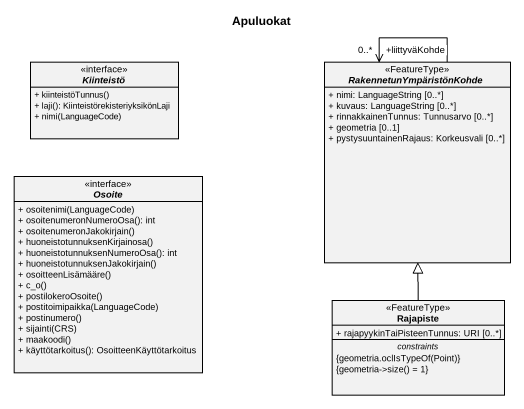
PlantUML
@startuml
title Apuluokat
hide circle
hide empty members
skinparam classAttributeIconSize 0
interface Kiinteistö {
  + kiinteistöTunnus()
  + laji(): KiinteistörekisteriyksikönLaji
  + nimi(LanguageCode)
}
abstract class RakennetunYmpäristönKohde <<FeatureType>> {
  + nimi: LanguageString [0..*]
  + kuvaus: LanguageString [0..*]
  + rinnakkainenTunnus: Tunnusarvo [0..*]
  + geometria [0..1]
  + pystysuuntainenRajaus: Korkeusvali [0..*]
}
interface Osoite {
  + osoitenimi(LanguageCode)
  + osoitenumeronNumeroOsa(): int
  + osoitenumeronJakokirjain()
  + huoneistotunnuksenKirjainosa()
  + huoneistotunnuksenNumeroOsa(): int
  + huoneistotunnuksenJakokirjain()
  + osoitteenLisämääre()
  + c_o()
  + postilokeroOsoite()
  + postitoimipaikka(LanguageCode)
  + postinumero()
  + sijainti(CRS)
  + maakoodi()
  + käyttötarkoitus(): OsoitteenKäyttötarkoitus
}
class Rajapiste <<FeatureType>> {
  + rajapyykinTaiPisteenTunnus: URI [0..*]
  -- constraints --
  {field} {geometria.oclIsTypeOf(Point)}
  {field} {geometria->size() = 1}
}
RakennetunYmpäristönKohde --> "+liittyväKohde\n0..*" RakennetunYmpäristönKohde
Rajapiste -up-|> RakennetunYmpäristönKohde
@enduml
